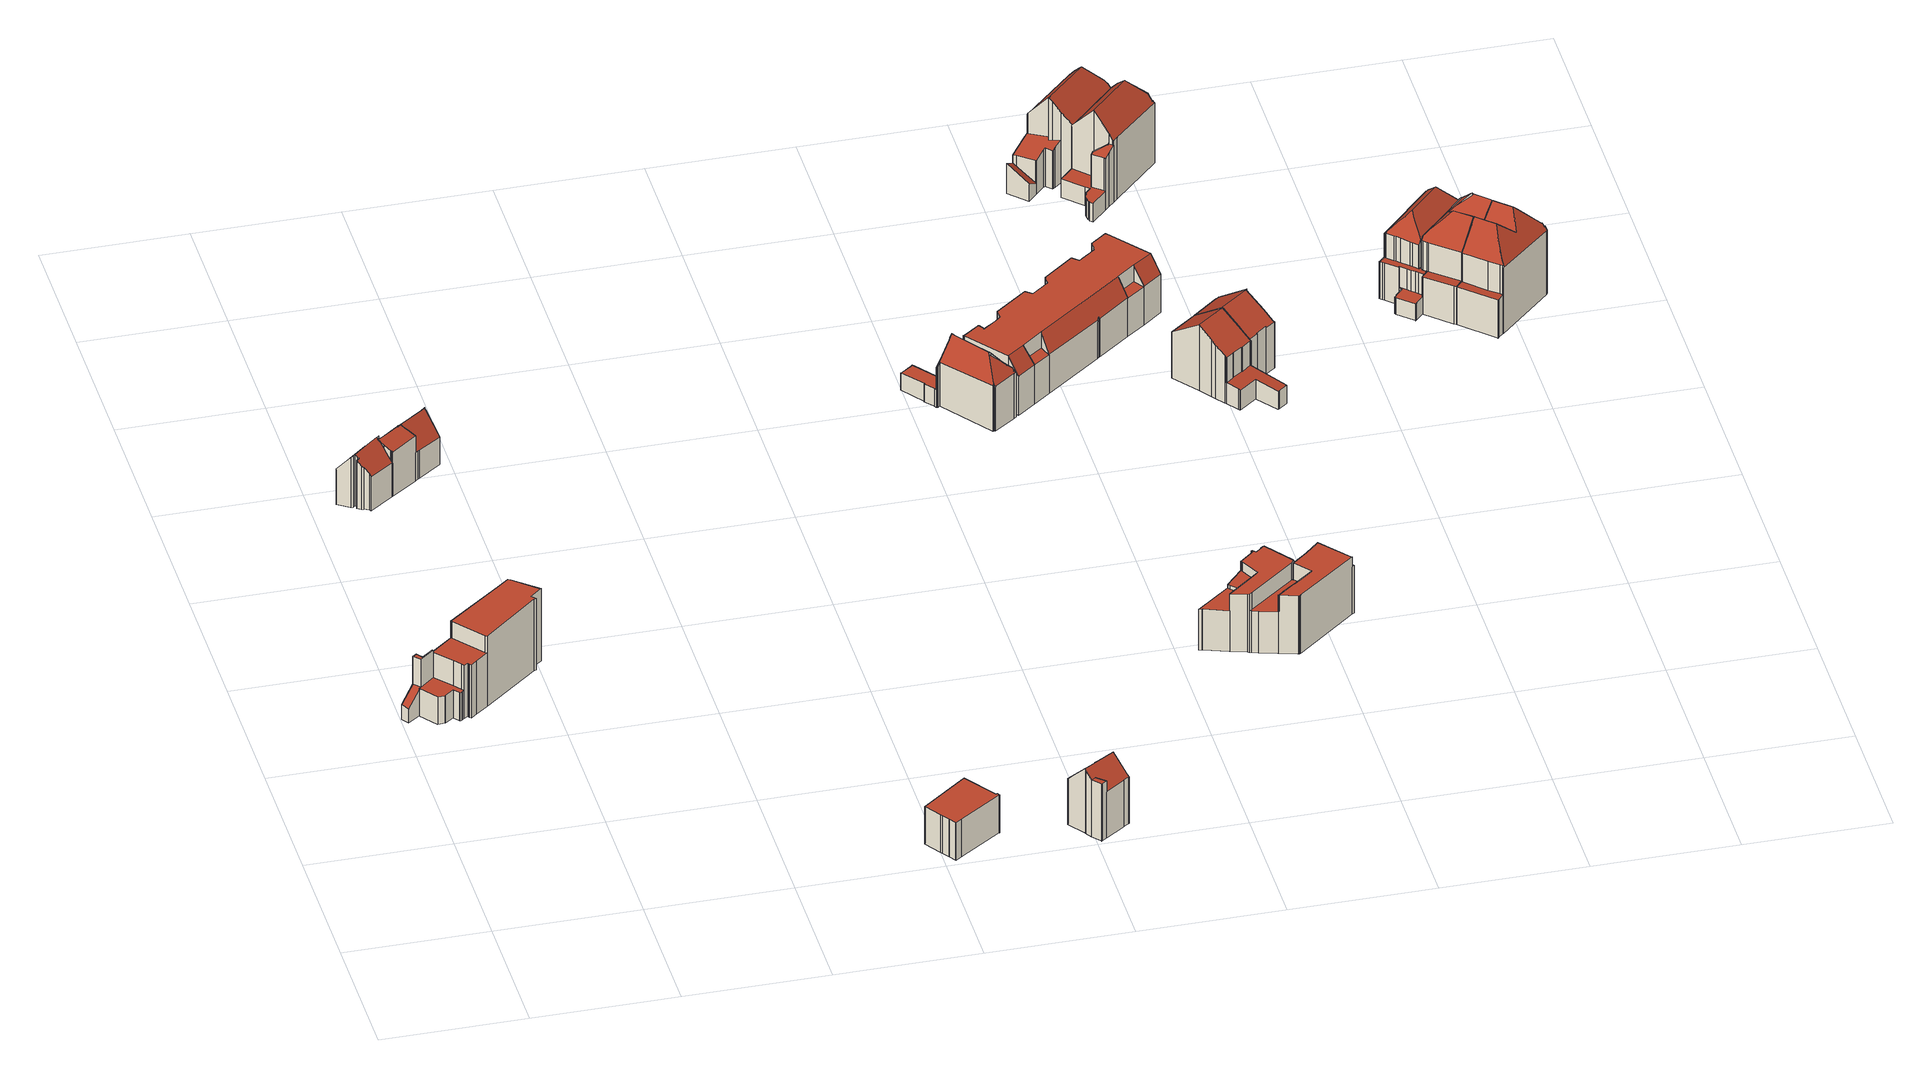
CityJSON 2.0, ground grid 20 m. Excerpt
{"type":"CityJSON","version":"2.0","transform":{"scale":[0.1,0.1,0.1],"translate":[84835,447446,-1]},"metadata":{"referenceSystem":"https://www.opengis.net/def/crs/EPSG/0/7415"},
"CityObjects":{
"building1":{"type":"Building","attributes":{"dak_type":"multiple horizontal","data_area":96.49,"data_coverage":0.94,"geconstateerd":false,"gid":15713286,"h_dak_50p":11.08,"h_dak_70p":11.15,"h_dak_max":11.37,"h_dak_min":0.469,"h_maaiveld":-0.043,"kas_warenhuis":false,"lod11_replace":false,"ondergronds_type":"above ground","oorspronkelijkbouwjaar":1899,"pw_actueel":"yes","pw_bron":"ahn3","reconstructie_methode":"tudelft3d-geoflow","reconstruction_skipped":false,"rmse_lod12":3.06,"rmse_lod13":2.28,"rmse_lod22":0.267,"rn":1,"status":"Pand in gebruik","t_run":183.04,"val3dity_codes_lod12":"[]","val3dity_codes_lod13":"[]","val3dity_codes_lod22":"[]"},"children":["building1-1"]},
"building1-1":{"type":"BuildingPart","parents":["building1"],"geometry":[{"type":"Solid","lod":"2.2","boundaries":[[[[0,1,2,3,4,5,6,7,8,9,10,11,12,13,14,15,16,17,18,19,20,21,22,23,24,25,26,27,28,29,30]],[[31,12,11,32]],[[33,27,26,34]],[[35,36,34,37]],[[38,28,27,33]],[[39,40,41,42]],[[43,44,40,39,45]],[[46,23,22,47]],[[48,24,23,46]],[[42,41,49,50]],[[51,15,14,52]],[[52,14,13,53,54]],[[47,22,21,55]],[[54,53,44,43]],[[56,18,17,57]],[[58,4,3,59]],[[60,56,61,62]],[[63,19,18,56,60]],[[53,13,12,31]],[[64,7,6,65]],[[66,8,7,64]],[[55,21,20,67]],[[67,20,19,63]],[[57,17,16,68]],[[45,39,68,69]],[[65,6,5,70]],[[71,29,28,38]],[[37,34,26,25,72]],[[72,25,24,48]],[[73,74,44]],[[32,11,10,73]],[[74,73,10,9,75]],[[62,61,36,35]],[[70,5,4,58]],[[75,9,8,66]],[[76,77,1,0,78]],[[50,49,77,76]],[[59,3,2,79]],[[80,30,29,71]],[[78,0,30,80]],[[69,68,16,15,51]],[[79,2,1,77]],[[63,60,62,35,37,72,48,46,47,55,67]],[[32,73,44,53,31]],[[68,39,42,50,76,78,80,71,38,33,34,36,61,56,57]],[[69,51,52,54,43,45]],[[79,77,49,41,40,44,74,75,66,64,65,70,58,59]]]],"semantics":{"surfaces":[{"type":"GroundSurface"},{"type":"WallSurface","on_footprint_edge":true},{"type":"WallSurface","on_footprint_edge":false},{"type":"RoofSurface"}],"values":[[0,1,1,2,1,2,2,1,1,2,1,1,1,2,1,1,2,1,1,1,1,1,1,1,2,1,1,1,1,2,1,1,2,1,1,1,2,1,1,1,1,1,3,3,3,3,3]]}}]},
"building2":{"type":"Building","attributes":{"dak_type":"slanted","data_area":55.69,"data_coverage":0.87,"geconstateerd":false,"gid":11567918,"h_dak_50p":6.74,"h_dak_70p":7.15,"h_dak_max":8.06,"h_dak_min":4.12,"h_maaiveld":-0.062,"kas_warenhuis":false,"lod11_replace":false,"ondergronds_type":"above ground","oorspronkelijkbouwjaar":1860,"pw_actueel":"yes","pw_bron":"ahn3","reconstructie_methode":"tudelft3d-geoflow","reconstruction_skipped":false,"rmse_lod12":1.02,"rmse_lod13":1.07,"rmse_lod22":0.197,"rn":1,"status":"Pand in gebruik","t_run":125.02,"val3dity_codes_lod12":"[]","val3dity_codes_lod13":"[]","val3dity_codes_lod22":"[]"},"children":["building2-1"]},
"building2-1":{"type":"BuildingPart","parents":["building2"],"geometry":[{"type":"Solid","lod":"2.2","boundaries":[[[[81,82,83,84,85,86,87,88,89,90,91,92,93,94,95,96,97,98,99,100,101,102,103,104,105,106,107,108]],[[109,110,111,112]],[[113,92,91,114]],[[115,101,100,116]],[[117,94,93,118]],[[119,120,121]],[[120,95,120,119]],[[122,97,96,123]],[[124,99,98,125]],[[125,98,97,122]],[[126,85,84,127]],[[128,81,108,129]],[[129,108,107,130]],[[131,88,87,132]],[[133,134,135,136]],[[137,138,139,140]],[[141,142,138,137]],[[143,144,145]],[[146,106,105,147]],[[112,111,148,149]],[[149,148,150]],[[151,152,150]],[[153,154,155,156]],[[136,135,142,157]],[[158,114,91,90,159]],[[159,90,89,160]],[[161,104,103,162]],[[163,102,101,115]],[[164,163,154,153]],[[140,139,114,158]],[[116,100,99,124]],[[165,166,126]],[[132,87,86,167]],[[157,142,141]],[[167,86,85,166]],[[110,109,168]],[[118,93,92,113]],[[144,143,134,133]],[[169,170,162,171]],[[171,162,103,102,163,164]],[[160,89,88,131]],[[166,85,126]],[[130,107,106,146]],[[127,84,83,172]],[[173,174,145]],[[175,176,152,151]],[[156,155,176,175]],[[177,178,170,169]],[[174,173,178,177]],[[147,105,104,161]],[[123,96,95,120]],[[120,95,94,117]],[[172,83,82,179]],[[179,82,81,128]],[[176,155,154,163,115,116,124,125,122,123,120,119,121,112,149,150,152]],[[159,160,131,132,167,166,165,180,181,157,141,137,140,158]],[[145,174,177,169,171,164,153,156,175,151,150,148,111,110,168,182,183,138,142,135,134,143]],[[147,161,162,170,178,173,145,144,133,136,157,181,180,165,126,127,172,179,128,129,130,146]],[[109,112,121,120,117,118,113,114,139,138,183,182,168]]]],"semantics":{"surfaces":[{"type":"GroundSurface"},{"type":"WallSurface","on_footprint_edge":false},{"type":"WallSurface","on_footprint_edge":true},{"type":"RoofSurface"}],"values":[[0,1,2,2,2,1,2,2,2,2,2,2,2,2,1,1,1,1,2,1,1,1,1,1,2,2,2,2,1,1,2,1,2,1,2,1,2,1,1,2,2,2,2,2,1,1,1,1,1,2,2,2,2,2,3,3,3,3,3]]}}]},
"building3":{"type":"Building","attributes":{"dak_type":"multiple horizontal","data_area":44.76,"data_coverage":0.969,"geconstateerd":false,"gid":15713285,"h_dak_50p":5.95,"h_dak_70p":5.97,"h_dak_max":6.15,"h_dak_min":2.87,"h_maaiveld":0.146,"kas_warenhuis":false,"lod11_replace":false,"ondergronds_type":"above ground","oorspronkelijkbouwjaar":1951,"pw_actueel":"yes","pw_bron":"ahn3","reconstructie_methode":"tudelft3d-geoflow","reconstruction_skipped":false,"rmse_lod12":0.386,"rmse_lod13":0.386,"rmse_lod22":0.385,"rn":1,"status":"Pand in gebruik","t_run":105.79,"val3dity_codes_lod12":"[]","val3dity_codes_lod13":"[]","val3dity_codes_lod22":"[]"},"children":["building3-1"]},
"building3-1":{"type":"BuildingPart","parents":["building3"],"geometry":[{"type":"Solid","lod":"2.2","boundaries":[[[[184,185,186,187,188,189,190,191,192,193,194,195,196,197,198,199]],[[200,194,193,201]],[[202,195,194,200]],[[203,184,199,204]],[[201,193,192,205]],[[204,199,198,206]],[[206,198,197,207]],[[208,196,195,202]],[[209,186,185,210]],[[207,197,196,208]],[[211,188,187,212]],[[213,189,188,211]],[[212,187,186,209]],[[205,192,191,214]],[[214,191,190,215]],[[210,185,184,203]],[[215,190,189,213]],[[211,212,209,210,203,204,206,207,208,202,200,201,205,214,215,213]]]],"semantics":{"surfaces":[{"type":"GroundSurface"},{"type":"WallSurface","on_footprint_edge":true},{"type":"RoofSurface"}],"values":[[0,1,1,1,1,1,1,1,1,1,1,1,1,1,1,1,1,2]]}}]},
"building4":{"type":"Building","attributes":{"dak_type":"slanted","data_area":26.89,"data_coverage":0.888,"geconstateerd":false,"gid":11568632,"h_dak_50p":8.63,"h_dak_70p":9.04,"h_dak_max":10.01,"h_dak_min":6.62,"h_maaiveld":-0.096,"kas_warenhuis":false,"lod11_replace":false,"ondergronds_type":"above ground","oorspronkelijkbouwjaar":1890,"pw_actueel":"yes","pw_bron":"ahn3","reconstructie_methode":"tudelft3d-geoflow","reconstruction_skipped":false,"rmse_lod12":0.992,"rmse_lod13":0.982,"rmse_lod22":0.186,"rn":1,"status":"Pand in gebruik","t_run":86.02,"val3dity_codes_lod12":"[]","val3dity_codes_lod13":"[]","val3dity_codes_lod22":"[]"},"children":["building4-1"]},
"building4-1":{"type":"BuildingPart","parents":["building4"],"geometry":[{"type":"Solid","lod":"2.2","boundaries":[[[[216,217,218,219,220,221,222,223,224,225,226,227,228,229,230,231,232,233,234]],[[235,236,237]],[[238,227,226,239]],[[240,223,241]],[[242,222,221,243]],[[244,225,224,245]],[[241,223,222,242]],[[243,221,220,246]],[[247,219,218,248]],[[246,220,219,247]],[[239,226,225,244]],[[249,231,230,250]],[[251,232,231,249]],[[252,229,228,253]],[[250,230,229,252]],[[253,228,227,238]],[[254,234,233,255]],[[256,216,234,254]],[[255,233,232,251]],[[248,218,217,257]],[[257,217,216,256]],[[245,224,223,240,258]],[[258,240,236,235]],[[259,238,239,244,245,258,235,237]],[[250,252,260,261,257,256,254,255,251,249]],[[237,236,240,241,242,243,246,247,248,257,261,260,252,253,238,259]]]],"semantics":{"surfaces":[{"type":"GroundSurface"},{"type":"WallSurface","on_footprint_edge":false},{"type":"WallSurface","on_footprint_edge":true},{"type":"RoofSurface"}],"values":[[0,1,2,2,2,2,2,2,2,2,2,2,2,2,2,2,2,2,2,2,2,2,1,3,3,3]]}}]},
"building5":{"type":"Building","attributes":{"dak_type":"slanted","data_area":44.39,"data_coverage":0.828,"geconstateerd":false,"gid":11568729,"h_dak_50p":7.94,"h_dak_70p":8.67,"h_dak_max":10.2,"h_dak_min":2.83,"h_maaiveld":0.14,"kas_warenhuis":false,"lod11_replace":false,"ondergronds_type":"above ground","oorspronkelijkbouwjaar":1876,"pw_actueel":"yes","pw_bron":"ahn3","reconstructie_methode":"tudelft3d-geoflow","reconstruction_skipped":false,"rmse_lod12":3.06,"rmse_lod13":0.938,"rmse_lod22":0.0212,"rn":1,"status":"Pand in gebruik","t_run":120.52,"val3dity_codes_lod12":"[]","val3dity_codes_lod13":"[]","val3dity_codes_lod22":"[]"},"children":["building5-1"]},
"building5-1":{"type":"BuildingPart","parents":["building5"],"geometry":[{"type":"Solid","lod":"2.2","boundaries":[[[[262,263,264,265,266,267,268,269,270,271,272,273,274,275,276,277,278,279,280,281,282,283,284,285,286,287,288,289]],[[290,282,281,291]],[[292,287,286,293]],[[294,275,274,295]],[[296,272,271,297]],[[298,294,299,300]],[[301,302,303]],[[302,301,304,305]],[[306,273,272,296]],[[297,271,270,307]],[[308,267,266,309]],[[309,266,265,310]],[[311,275,294,298]],[[312,276,275,311]],[[313,277,314]],[[315,278,277,313]],[[316,317,318]],[[305,304,318]],[[314,277,276,312]],[[319,320,317,316]],[[320,279,278,315]],[[321,285,284,322]],[[322,284,283,323]],[[324,310,265,264,325]],[[295,274,273,306]],[[326,288,287,292]],[[327,280,279,320,319]],[[323,283,282,290]],[[291,281,280,327]],[[328,268,267,308]],[[329,269,268,328]],[[307,270,269,329]],[[330,331,310,324]],[[332,333,331,330]],[[334,263,262,335]],[[325,264,263,334]],[[300,299,333,332]],[[336,289,288,326]],[[293,286,285,321]],[[335,262,289,336]],[[337,303,302,305,318,317,320,315,313,314,312]],[[294,295,306,296,297,307,329,328,308,309,310,331,333,299]],[[326,292,293,321,322,323,290,291,327,319,316,318,304,301]],[[335,336,326,301,303,337,312,311,298,300,332,330,324,325,334]]]],"semantics":{"surfaces":[{"type":"GroundSurface"},{"type":"WallSurface","on_footprint_edge":true},{"type":"WallSurface","on_footprint_edge":false},{"type":"RoofSurface"}],"values":[[0,1,1,1,1,2,2,2,1,1,1,1,1,1,1,1,2,2,1,2,1,1,1,1,1,1,1,1,1,1,1,1,2,2,1,1,2,1,1,1,3,3,3,3]]}}]},
"building6":{"type":"Building","attributes":{"dak_type":"multiple horizontal","data_area":64.71,"data_coverage":0.797,"geconstateerd":false,"gid":11568705,"h_dak_50p":8.78,"h_dak_70p":8.81,"h_dak_max":9.18,"h_dak_min":2.74,"h_maaiveld":-0.13,"kas_warenhuis":false,"lod11_replace":false,"ondergronds_type":"above ground","oorspronkelijkbouwjaar":1994,"pw_actueel":"yes","pw_bron":"ahn3","reconstructie_methode":"tudelft3d-geoflow","reconstruction_skipped":false,"rmse_lod12":2.5,"rmse_lod13":1.48,"rmse_lod22":0.433,"rn":1,"status":"Pand in gebruik","t_run":146.19,"val3dity_codes_lod12":"[]","val3dity_codes_lod13":"[]","val3dity_codes_lod22":"[]"},"children":["building6-1"]},
"building6-1":{"type":"BuildingPart","parents":["building6"],"geometry":[{"type":"Solid","lod":"2.2","boundaries":[[[[338,339,340,341,342,343,344,345,346,347,348,349,350,351,352,353,354,355,356,357,358,359,360,361,362,363]],[[364,340,339,365]],[[366,338,363,367]],[[368,343,342,369,370]],[[371,356,355,372]],[[373,348,347,374]],[[375,349,348,373]],[[372,355,354,376]],[[377,345,344,378]],[[379,357,356,371]],[[376,354,353,380]],[[381,362,361,382]],[[383,359,358,384,385]],[[386,387,388,389]],[[385,384,387,386]],[[384,358,357,379]],[[390,391,392,393]],[[394,395,391,390]],[[396,397,398,399]],[[400,401,402,403]],[[404,352,351,405,406]],[[405,351,350,407]],[[406,405,401,400]],[[380,353,352,404]],[[408,341,340,364]],[[399,398,378,409]],[[393,392,397,396]],[[410,367,363,362,381]],[[411,346,345,377]],[[409,378,344,343,368]],[[374,347,346,411]],[[407,350,349,375]],[[370,369,412,413]],[[369,342,341,408,414]],[[413,412,415,416]],[[365,339,338,366]],[[414,408,417,418]],[[419,420,367,410]],[[382,361,360,421]],[[421,360,359,383]],[[416,415,422,423]],[[418,417,424,422]],[[423,422,424,420,419]],[[425,403,402,395,394]],[[389,388,403,425]],[[403,388,387,384,379,371,372,376,380,404,406,400]],[[375,373,374,411,377,378,398,397,392,391,395,402,401,405,407]],[[367,420,424,417,408,364,365,366]],[[418,422,415,412,369,414]],[[389,425,394,390,393,396,399,409,368,370,413,416,423,419,410,381,382,421,383,385,386]]]],"semantics":{"surfaces":[{"type":"GroundSurface"},{"type":"WallSurface","on_footprint_edge":true},{"type":"WallSurface","on_footprint_edge":false},{"type":"RoofSurface"}],"values":[[0,1,1,1,1,1,1,1,1,1,1,1,1,2,2,1,2,2,2,2,1,1,2,1,1,2,2,1,1,1,1,1,2,1,2,1,2,2,1,1,2,2,2,2,2,3,3,3,3,3]]}}]},
"building7":{"type":"Building","attributes":{"dak_type":"multiple horizontal","data_area":63.27,"data_coverage":0.775,"geconstateerd":false,"gid":11568629,"h_dak_50p":8.76,"h_dak_70p":8.79,"h_dak_max":9.15,"h_dak_min":2.81,"h_maaiveld":-0.175,"kas_warenhuis":false,"lod11_replace":false,"ondergronds_type":"above ground","oorspronkelijkbouwjaar":1994,"pw_actueel":"yes","pw_bron":"ahn3","reconstructie_methode":"tudelft3d-geoflow","reconstruction_skipped":false,"rmse_lod12":2.17,"rmse_lod13":1.39,"rmse_lod22":0.502,"rn":1,"status":"Pand in gebruik","t_run":118.35,"val3dity_codes_lod12":"[]","val3dity_codes_lod13":"[]","val3dity_codes_lod22":"[]"},"children":["building7-1"]},
"building7-1":{"type":"BuildingPart","parents":["building7"],"geometry":[{"type":"Solid","lod":"2.2","boundaries":[[[[426,427,428,429,430,431,432,433,434,435,436,437,438,439,440,441,442,443,444,445,446,447,448]],[[449,439,438,450]],[[451,440,439,449,452]],[[450,438,437,453]],[[454,432,431,455]],[[456,457,455,458]],[[459,427,426,460]],[[461,462,463,464]],[[452,449,465,466]],[[458,455,431,430,467]],[[468,428,427,459]],[[467,430,429,469]],[[469,429,428,468]],[[470,466,465,471,472]],[[473,435,434,474]],[[475,436,435,473]],[[474,434,433,476]],[[476,433,432,454]],[[477,478,479,480]],[[464,463,460,481]],[[481,460,426,448,482]],[[483,484,466,470]],[[485,445,444,486]],[[487,446,445,485,488]],[[489,447,446,487]],[[453,437,436,475]],[[490,441,440,451]],[[491,442,441,490]],[[480,479,462,461]],[[482,448,447,489]],[[488,485,484,483]],[[492,443,442,491]],[[486,444,443,492]],[[472,471,457,456,493]],[[493,456,494,495]],[[495,494,478,477]],[[469,468,459,460,463,462,479,478,494,456,458,467]],[[453,475,473,474,476,454,455,457,471,465,449,450]],[[482,489,487,488,483,470,472,493,495,477,480,461,464,481]],[[486,492,491,490,451,452,466,484,485]]]],"semantics":{"surfaces":[{"type":"GroundSurface"},{"type":"WallSurface","on_footprint_edge":true},{"type":"WallSurface","on_footprint_edge":false},{"type":"RoofSurface"}],"values":[[0,1,1,1,1,2,1,2,2,1,1,1,1,2,1,1,1,1,2,2,1,2,1,1,1,1,1,1,2,1,2,1,1,2,2,2,3,3,3,3]]}}]},
"building8":{"type":"Building","attributes":{"dak_type":"slanted","data_area":244.33,"data_coverage":0.925,"geconstateerd":false,"gid":11568720,"h_dak_50p":8.63,"h_dak_70p":8.64,"h_dak_max":8.85,"h_dak_min":5.83,"h_maaiveld":0.146,"kas_warenhuis":false,"lod11_replace":false,"ondergronds_type":"above ground","oorspronkelijkbouwjaar":1984,"pw_actueel":"yes","pw_bron":"ahn3","reconstructie_methode":"tudelft3d-geoflow","reconstruction_skipped":false,"rmse_lod12":0.837,"rmse_lod13":0.859,"rmse_lod22":0.135,"rn":1,"status":"Pand in gebruik","t_run":294.84,"val3dity_codes_lod12":"[]","val3dity_codes_lod13":"[]","val3dity_codes_lod22":"[]"},"children":["building8-1"]},
"building8-1":{"type":"BuildingPart","parents":["building8"],"geometry":[{"type":"Solid","lod":"2.2","boundaries":[[[[496,497,498,499,500,501,502,503,504,505,506,507,508,509,510,511,512,513,514,515,516,517,518,519,520,521,522,523,524]],[[525,517,516,526]],[[526,516,515,527]],[[528,508,507,529]],[[530,501,500,531]],[[532,518,517,525]],[[533,534,535]],[[533,497,496,536]],[[537,538,539,540]],[[540,539,541,542]],[[543,519,518,532]],[[544,512,511,545]],[[546,547,545,548]],[[527,515,514,549,550]],[[551,552,553,554]],[[555,556,538,537]],[[557,558,559,560]],[[561,513,512,544]],[[550,549,558,557]],[[562,563,564]],[[531,500,499,565]],[[566,567,568,569]],[[570,571,567,566]],[[547,546,572]],[[565,499,498,573]],[[554,553,574,575]],[[576,505,504,577]],[[535,534,578,579]],[[580,536,496,524,581]],[[582,529,507,506,552,551]],[[575,574,583]],[[584,585,586]],[[587,588,571,570]],[[581,524,523,589]],[[589,523,522,590]],[[542,541,520,519,543]],[[591,509,508,528]],[[586,585,529,582]],[[588,510,509,591]],[[569,568,592]],[[548,545,511,510,588,587]],[[556,521,520,541]],[[573,498,497,533]],[[549,514,513,561]],[[560,559,593]],[[552,506,505,576]],[[594,595,577,596]],[[597,503,502,598]],[[563,562,595,594]],[[598,502,501,530]],[[596,577,504,503,597]],[[579,578,536,580]],[[590,522,521,556,555]],[[542,543,532,599,540]],[[584,600,592,568,567,571,588,591,528,529,585]],[[556,541,539,538]],[[573,533,535,565]],[[593,559,558,549,561,544,545,547,572,601]],[[552,576,577,595,562,564,602,583,574,553]],[[596,597,598,530,531,565,535,579,603,604,537,540,599,532,525,526,527,550,557,560,593,601,572,546,548,587,570,566,569,592,600,584,586,582,551,554,575,583,602,564,563,594]],[[536,578,534,533]],[[590,555,537,604,603,579,580,581,589]]]],"semantics":{"surfaces":[{"type":"GroundSurface"},{"type":"WallSurface","on_footprint_edge":true},{"type":"WallSurface","on_footprint_edge":false},{"type":"RoofSurface"}],"values":[[0,1,1,1,1,1,2,1,2,2,1,1,2,1,2,2,2,1,2,2,1,2,2,2,1,2,1,2,1,1,2,2,2,1,1,1,1,2,1,2,1,1,1,1,2,1,2,1,2,1,1,2,1,3,3,3,3,3,3,3,3,3]]}}]},
"building9":{"type":"Building","attributes":{"dak_type":"slanted","data_area":56.78,"data_coverage":0.899,"geconstateerd":false,"gid":11568738,"h_dak_50p":8.21,"h_dak_70p":8.9,"h_dak_max":10.45,"h_dak_min":2.91,"h_maaiveld":0.018,"kas_warenhuis":false,"lod11_replace":false,"ondergronds_type":"above ground","oorspronkelijkbouwjaar":1876,"pw_actueel":"yes","pw_bron":"ahn3","reconstructie_methode":"tudelft3d-geoflow","reconstruction_skipped":false,"rmse_lod12":3.32,"rmse_lod13":0.946,"rmse_lod22":0.162,"rn":1,"status":"Pand in gebruik","t_run":118.15,"val3dity_codes_lod12":"[]","val3dity_codes_lod13":"[]","val3dity_codes_lod22":"[]"},"children":["building9-1"]},
"building9-1":{"type":"BuildingPart","parents":["building9"],"geometry":[{"type":"Solid","lod":"2.2","boundaries":[[[[605,606,607,608,609,610,611,612,613,614,615,616,617,618,619,620,621,622,623,624,625,626]],[[627,624,623,628]],[[629,615,614,630]],[[631,616,615,629]],[[632,611,610,633]],[[628,623,622,634]],[[635,605,626,636]],[[633,610,609,637]],[[637,609,608,638]],[[639,621,620,640]],[[634,622,621,639]],[[641,642,643,644]],[[638,608,607,645]],[[630,614,613,646]],[[646,613,612,647]],[[648,649,618,617,650]],[[651,619,618,649]],[[650,617,616,631]],[[647,612,611,632]],[[652,625,624,627]],[[653,654,655,656]],[[657,658,659,660]],[[644,643,649,648]],[[656,655,642,641]],[[645,607,606,661,662]],[[636,626,625,652]],[[660,659,654,653]],[[662,661,658,657]],[[661,606,605,635]],[[640,620,619,651]],[[631,629,630,646,647,632,633,663,664]],[[639,640,651,649,643,642,655,654,659,658,661,635,636,652,627,628,634]],[[662,657,660,653,656,641,644,648,650,631,664,663,633,637,638,645]]]],"semantics":{"surfaces":[{"type":"GroundSurface"},{"type":"WallSurface","on_footprint_edge":true},{"type":"WallSurface","on_footprint_edge":false},{"type":"RoofSurface"}],"values":[[0,1,1,1,1,1,1,1,1,1,1,2,1,1,1,1,1,1,1,1,2,2,2,2,1,1,2,2,1,1,3,3,3]]}}]},
"building10":{"type":"Building","attributes":{"dak_type":"slanted","data_area":40.98,"data_coverage":0.901,"geconstateerd":false,"gid":11568734,"h_dak_50p":8.77,"h_dak_70p":9.37,"h_dak_max":10.39,"h_dak_min":7.09,"h_maaiveld":0.037,"kas_warenhuis":false,"lod11_replace":false,"ondergronds_type":"above ground","oorspronkelijkbouwjaar":1876,"pw_actueel":"yes","pw_bron":"ahn3","reconstructie_methode":"tudelft3d-geoflow","reconstruction_skipped":false,"rmse_lod12":1.06,"rmse_lod13":1.05,"rmse_lod22":0.151,"rn":1,"status":"Pand in gebruik","t_run":88.39,"val3dity_codes_lod12":"[]","val3dity_codes_lod13":"[]","val3dity_codes_lod22":"[]"},"children":["building10-1"]},
"building10-1":{"type":"BuildingPart","parents":["building10"],"geometry":[{"type":"Solid","lod":"2.2","boundaries":[[[[665,666,667,668,669,670,671,672,673,616,674,614,675,676,677,678,679,680,681,682]],[[683,665,682,684]],[[685,670,669,686]],[[686,669,668,687]],[[688,681,680,689]],[[684,682,681,688]],[[690,679,678,691]],[[692,672,671,693]],[[693,671,670,685]],[[694,666,665,683]],[[687,668,667,695]],[[691,678,677,696]],[[689,680,679,690]],[[695,667,666,694]],[[697,675,614,630]],[[630,614,674,698]],[[699,676,675,697]],[[700,673,672,692]],[[696,677,676,699]],[[698,674,616,631]],[[631,616,673,700]],[[698,631,701,689,690,691,696,699,697,630]],[[689,701,631,700,692,693,685,686,687,695,694,683,684,688]]]],"semantics":{"surfaces":[{"type":"GroundSurface"},{"type":"WallSurface","on_footprint_edge":true},{"type":"RoofSurface"}],"values":[[0,1,1,1,1,1,1,1,1,1,1,1,1,1,1,1,1,1,1,1,1,2,2]]}}]},
"building11":{"type":"Building","attributes":{"dak_type":"slanted","data_area":65.81,"data_coverage":0.79,"geconstateerd":false,"gid":11568739,"h_dak_50p":10.84,"h_dak_70p":11.65,"h_dak_max":13.28,"h_dak_min":2.32,"h_maaiveld":0.154,"kas_warenhuis":false,"lod11_replace":false,"ondergronds_type":"above ground","oorspronkelijkbouwjaar":1885,"pw_actueel":"yes","pw_bron":"ahn3","reconstructie_methode":"tudelft3d-geoflow","reconstruction_skipped":false,"rmse_lod12":2.95,"rmse_lod13":1.43,"rmse_lod22":0.154,"rn":1,"status":"Pand in gebruik","t_run":128.81,"val3dity_codes_lod12":"[]","val3dity_codes_lod13":"[]","val3dity_codes_lod22":"[]"},"children":["building11-1"]},
"building11-1":{"type":"BuildingPart","parents":["building11"],"geometry":[{"type":"Solid","lod":"2.2","boundaries":[[[[702,703,704,705,706,707,708,709,710,711,712,713,714,715,716,717,718,719,720,721,722,723,724,725,726,727]],[[728,729,708,707,730]],[[731,725,724,732]],[[733,727,726,734]],[[735,710,709,736]],[[737,738,729,728]],[[739,716,715,740]],[[732,724,723,741]],[[742,719,718,743]],[[743,718,717,744]],[[740,715,714,745]],[[746,713,712,747]],[[748,749,750,751]],[[752,721,720,753]],[[754,722,721,752]],[[753,720,719,742]],[[745,714,713,746,755]],[[744,717,716,739]],[[741,723,722,754]],[[756,757,758,759]],[[760,761,757,756]],[[751,750,761,760]],[[762,703,702,763]],[[759,758,763,764]],[[764,763,702,727,733]],[[734,726,725,731]],[[747,712,711,765,766]],[[766,765,767,768]],[[765,711,710,735]],[[768,767,738,737]],[[736,709,708,729]],[[730,707,706,769]],[[769,706,705,770]],[[771,704,703,762]],[[770,705,704,771]],[[755,746,749,748]],[[772,773,743,744,739,740,745,755,748,751,760]],[[741,774,772,760,756,759,764,733,734,731,732]],[[741,754,752,753,742,743,773,772,774]],[[736,729,738,767,765,735]],[[771,762,763,758,757,761,750,749,746,747,766,768,737,728,730,769,770]]]],"semantics":{"surfaces":[{"type":"GroundSurface"},{"type":"WallSurface","on_footprint_edge":true},{"type":"WallSurface","on_footprint_edge":false},{"type":"RoofSurface"}],"values":[[0,1,1,1,1,2,1,1,1,1,1,1,2,1,1,1,1,1,1,2,2,2,1,2,1,1,1,2,1,2,1,1,1,1,1,2,3,3,3,3,3]]}}]},
"building12":{"type":"Building","attributes":{"dak_type":"slanted","data_area":71.51,"data_coverage":0.841,"geconstateerd":false,"gid":11568731,"h_dak_50p":10.82,"h_dak_70p":11.7,"h_dak_max":13.45,"h_dak_min":2.97,"h_maaiveld":0.134,"kas_warenhuis":false,"lod11_replace":false,"ondergronds_type":"above ground","oorspronkelijkbouwjaar":1885,"pw_actueel":"yes","pw_bron":"ahn3","reconstructie_methode":"tudelft3d-geoflow","reconstruction_skipped":false,"rmse_lod12":3.52,"rmse_lod13":1.4,"rmse_lod22":0.0989,"rn":1,"status":"Pand in gebruik","t_run":142.76,"val3dity_codes_lod12":"[]","val3dity_codes_lod13":"[]","val3dity_codes_lod22":"[]"},"children":["building12-1"]},
"building12-1":{"type":"BuildingPart","parents":["building12"],"geometry":[{"type":"Solid","lod":"2.2","boundaries":[[[[775,776,777,778,779,780,781,782,783,784,785,786,787,788,789,790,791,792,793,794,795,796,797,798,799,800,801,802,803,804,805,806,807]],[[808,806,805,809]],[[810,782,781,811]],[[812,778,777,813]],[[809,805,804,814]],[[813,777,776,815]],[[814,804,803,816]],[[817,818,819,820]],[[816,803,802,821]],[[822,801,800,823]],[[824,796,795,825]],[[825,795,794,826]],[[827,791,790,828]],[[829,786,785,830]],[[831,779,778,812]],[[826,794,793,832]],[[833,834,835,836]],[[837,838,839,840]],[[841,842,834,833]],[[843,798,797,835]],[[820,819,799,798,843]],[[836,835,797,796,824]],[[844,784,783,838,845]],[[846,847,842,841]],[[847,848,849,850]],[[850,849,851,852]],[[852,851,853,854]],[[845,838,837]],[[838,783,782,810]],[[855,775,807,856]],[[857,787,786,829]],[[830,785,784,844]],[[856,807,806,808]],[[823,800,799,819]],[[828,790,789,858]],[[821,802,801,822]],[[858,789,788,859]],[[815,776,775,855]],[[860,780,779,831]],[[811,781,780,860]],[[854,853,818,817]],[[840,839,848,847,846]],[[859,788,787,857]],[[861,792,791,827]],[[832,793,792,861]],[[847,850,852,854,817,820,843,835,834,842]],[[830,844,845,837,840,862,863,829]],[[828,858,859,857,829,863,862,864,827]],[[825,826,832,861,827,864,862,840,846,841,833,836,824]],[[815,855,856,808,809,814,816,821,822,823,819,818,853,851,849,848,839,838,810,811,860,831,812,813]]]],"semantics":{"surfaces":[{"type":"GroundSurface"},{"type":"WallSurface","on_footprint_edge":true},{"type":"WallSurface","on_footprint_edge":false},{"type":"RoofSurface"}],"values":[[0,1,1,1,1,1,1,2,1,1,1,1,1,1,1,1,2,2,2,1,1,1,1,2,2,2,2,2,1,1,1,1,1,1,1,1,1,1,1,1,2,2,1,1,1,3,3,3,3,3]]}}]},
"building13":{"type":"Building","attributes":{"dak_type":"slanted","data_area":53.48,"data_coverage":0.77,"geconstateerd":false,"gid":11568719,"h_dak_50p":11.09,"h_dak_70p":11.63,"h_dak_max":13.07,"h_dak_min":2.67,"h_maaiveld":0.162,"kas_warenhuis":false,"lod11_replace":false,"ondergronds_type":"above ground","oorspronkelijkbouwjaar":1885,"pw_actueel":"yes","pw_bron":"ahn3","reconstructie_methode":"tudelft3d-geoflow","reconstruction_skipped":false,"rmse_lod12":3.48,"rmse_lod13":0.713,"rmse_lod22":0.118,"rn":1,"status":"Pand in gebruik","t_run":162.81,"val3dity_codes_lod12":"[]","val3dity_codes_lod13":"[]","val3dity_codes_lod22":"[]"},"children":["building13-1"]},
"building13-1":{"type":"BuildingPart","parents":["building13"],"geometry":[{"type":"Solid","lod":"2.2","boundaries":[[[[865,866,867,868,869,870,871,872,873,874,875,876,877,878,879,880,881,882,883,884,885,886,887,888,889,890,891,892,893,894,895,896,897,898,899,900]],[[901,886,885,902]],[[903,892,891,904]],[[905,906,907,908,909]],[[910,873,872,911]],[[912,899,898,913]],[[913,898,897,914]],[[902,885,884,915]],[[915,884,883,916]],[[917,901,918]],[[919,887,886,901,917]],[[920,921,922,923]],[[924,925,889,888,926]],[[926,888,887,919]],[[927,928,929,930]],[[931,896,895,932]],[[914,897,896,931]],[[933,865,900,934]],[[935,936,937,938]],[[939,890,889,925]],[[940,941,942,925,924]],[[943,939,942,941]],[[911,872,871,944]],[[944,871,870,945]],[[945,870,869,946]],[[947,879,878,948]],[[934,900,899,912]],[[949,875,874,950,951]],[[952,867,866,953]],[[909,908,954]],[[908,907,955,956]],[[957,880,879,947]],[[958,881,880,957]],[[916,883,882,959]],[[959,882,881,958]],[[960,961,906,905]],[[930,929,932,962]],[[962,932,895,894,963]],[[964,965,966,967]],[[923,922,968,969]],[[956,955,921,920]],[[970,971,941,940]],[[963,894,893,972]],[[967,966,973,974]],[[904,891,890,939,943]],[[950,874,873,910]],[[951,950,961,960]],[[975,976,971,970]],[[972,893,892,903]],[[953,866,865,933]],[[965,868,867,952]],[[946,869,868,965,964]],[[974,973,977,978]],[[938,937,976,975]],[[978,977,928,927]],[[969,968,936,935]],[[979,876,875,949]],[[948,878,877,980]],[[980,877,876,979]],[[942,939,925]],[[958,981,918,901,902,915,916,959]],[[961,950,910,911,944,945,946,964,967,974,978,927,930,962,963,972,903,904,943,941,971,976,937,936,968,922,921,955,907,906]],[[982,983,984,970,940,924,926,919,917,918,981,985,986,987]],[[977,973,966,965,952,953,933,934,912,913,914,931,932,929,928]],[[969,935,938,975,970,984,983,982,987,986,985,988,989,990,991,954,908,956,920,923]],[[980,979,949,951,960,905,909,954,991,990,989,988,985,981,958,957,947,948]]]],"semantics":{"surfaces":[{"type":"GroundSurface"},{"type":"WallSurface","on_footprint_edge":true},{"type":"WallSurface","on_footprint_edge":false},{"type":"RoofSurface"}],"values":[[0,1,1,2,1,1,1,1,1,2,1,2,1,1,2,1,1,1,2,1,2,2,1,1,1,1,1,1,1,2,2,1,1,1,1,2,2,1,2,2,2,2,1,2,1,1,2,2,1,1,1,1,2,2,2,2,1,1,1,3,3,3,3,3,3,3]]}}]},
"building14":{"type":"Building","attributes":{"dak_type":"slanted","data_area":57.48,"data_coverage":0.829,"geconstateerd":false,"gid":11568726,"h_dak_50p":12.43,"h_dak_70p":13.1,"h_dak_max":14.47,"h_dak_min":6.06,"h_maaiveld":0.169,"kas_warenhuis":false,"lod11_replace":false,"ondergronds_type":"above ground","oorspronkelijkbouwjaar":1885,"pw_actueel":"yes","pw_bron":"ahn3","reconstructie_methode":"tudelft3d-geoflow","reconstruction_skipped":false,"rmse_lod12":2.46,"rmse_lod13":1.36,"rmse_lod22":0.0361,"rn":1,"status":"Pand in gebruik","t_run":124.17,"val3dity_codes_lod12":"[]","val3dity_codes_lod13":"[]","val3dity_codes_lod22":"[]"},"children":["building14-1"]},
"building14-1":{"type":"BuildingPart","parents":["building14"],"geometry":[{"type":"Solid","lod":"2.2","boundaries":[[[[992,993,994,995,996,997,998,893,999,1000,891,890,1001,1002,1003,1004,887,1005,1006,1007,1008,1009,1010,1011,1012,1013,1014]],[[1015,1008,1007,1016]],[[1017,1006,1005,1018]],[[1016,1007,1006,1017]],[[1019,972,1020,1021]],[[1022,1012,1011,1023]],[[1024,998,997,1025]],[[972,893,998,1024]],[[1026,993,992,1027]],[[1028,994,993,1026]],[[1029,887,1004,1030]],[[1023,1011,1010,1031]],[[1031,1010,1009,1032]],[[1033,1003,1002,1034]],[[1021,1020,1026,1035]],[[1025,997,996,1036]],[[1037,1001,890,1038]],[[1039,891,1000,1040]],[[1036,996,995,1041]],[[1040,1000,999,1042]],[[1038,890,891,1039]],[[1042,999,893,972,1019]],[[1018,1005,887,1043]],[[1043,887,1029]],[[1034,1002,1001,1037]],[[1035,1026,1027,1044]],[[1045,1013,1012,1022]],[[1046,1047,1048]],[[1032,1009,1008,1015]],[[1044,1027,992,1014,1049]],[[1049,1014,1013,1045]],[[1047,1046,1050]],[[1041,995,994,1028]],[[1030,1004,1003,1033]],[[1031,1051,1050,1046,1048,1052,1053,1023]],[[1054,1055,1056,1052,1048,1047,1057,1058,1030,1033,1034,1037,1059,1060]],[[1056,1055,1054,1060,1059,1037,1038,1039,1040,1042,1019,1021,1035,1044,1049,1045,1061,1062]],[[1023,1053,1052,1056,1062,1061,1045,1022]],[[1047,1050,1051,1031,1032,1015,1016,1017,1018,1043,1029,1030,1058,1057]],[[1026,1020,972,1024,1025,1036,1041,1028,1026,1027]]]],"semantics":{"surfaces":[{"type":"GroundSurface"},{"type":"WallSurface","on_footprint_edge":true},{"type":"WallSurface","on_footprint_edge":false},{"type":"RoofSurface"}],"values":[[0,1,1,1,2,1,1,1,1,1,1,1,1,1,2,1,1,1,1,1,1,1,1,1,1,2,1,2,1,1,1,2,1,1,3,3,3,3,3,3]]}}]},
"building15":{"type":"Building","attributes":{"dak_type":"slanted","data_area":56.75,"data_coverage":0.778,"geconstateerd":false,"gid":11568735,"h_dak_50p":12.5,"h_dak_70p":13.11,"h_dak_max":14.47,"h_dak_min":6.08,"h_maaiveld":0.204,"kas_warenhuis":false,"lod11_replace":false,"ondergronds_type":"above ground","oorspronkelijkbouwjaar":1885,"pw_actueel":"yes","pw_bron":"ahn3","reconstructie_methode":"tudelft3d-geoflow","reconstruction_skipped":false,"rmse_lod12":2.48,"rmse_lod13":1.02,"rmse_lod22":0.21,"rn":1,"status":"Pand in gebruik","t_run":119.86,"val3dity_codes_lod12":"[]","val3dity_codes_lod13":"[]","val3dity_codes_lod22":"[]"},"children":["building15-1"]},
"building15-1":{"type":"BuildingPart","parents":["building15"],"geometry":[{"type":"Solid","lod":"2.2","boundaries":[[[[1063,1064,1065,1066,1067,995,1068,1069,1070,1071,1072,1073,1011,1074,1010,1075,1008,1076,1077,1078,1079,1080,1081,1082]],[[1083,1072,1071,1084]],[[1085,1076,1008,1015]],[[1041,995,1067,1086]],[[1087,1081,1080,1088]],[[1088,1080,1079,1089]],[[1089,1079,1078,1090]],[[1091,1075,1010,1031]],[[1092,1074,1011,1093]],[[1086,1067,1066,1094]],[[1095,1065,1064,1096]],[[1097,1098,1099]],[[1100,1068,995,1041]],[[1015,1008,1075,1091]],[[1031,1010,1074,1092]],[[1101,1069,1068,1100]],[[1094,1066,1065,1095]],[[1102,1070,1069,1101]],[[1103,1082,1081,1087]],[[1104,1105,1106,1107]],[[1108,1109,1063,1082,1103]],[[1110,1111,1105,1104]],[[1090,1078,1077,1098,1097]],[[1098,1077,1076,1085]],[[1112,1113,1114]],[[1115,1108,1113,1112]],[[1096,1064,1063,1109]],[[1107,1106,1109,1108,1115]],[[1084,1071,1070,1102,1116]],[[1117,1073,1072,1083]],[[1116,1102,1111,1110]],[[1093,1011,1073,1117]],[[1031,1118,1119,1120,1099,1098,1085,1015,1091]],[[1106,1105,1111,1102,1101,1100,1041,1086,1094,1095,1096,1109]],[[1121,1119,1118,1031,1092,1093,1122]],[[1123,1124,1125,1126,1127,1117,1083,1084,1116,1110,1104,1107,1115,1112,1114]],[[1125,1124,1123,1114,1113,1108,1103,1087,1088,1089,1090,1097,1099,1120,1119,1121]],[[1117,1127,1126,1125,1121,1122,1093]]]],"semantics":{"surfaces":[{"type":"GroundSurface"},{"type":"WallSurface","on_footprint_edge":true},{"type":"WallSurface","on_footprint_edge":false},{"type":"RoofSurface"}],"values":[[0,1,1,1,1,1,1,1,1,1,1,2,1,1,1,1,1,1,1,2,1,2,1,1,2,2,1,2,1,1,2,1,3,3,3,3,3,3]]}}]}
},
"vertices":[
[85,469,10],[79,465,10],[76,463,10],[75,462,10],[73,461,10],[72,462,10],[66,470,10],[54,461,10],[53,461,10],[43,461,10],[25,485,10],[8,473,10],[1,483,10],[19,496,10],[25,501,10],[31,492,10],[47,504,10],[54,510,10],[77,528,10],[153,585,10],[170,598,10],[173,596,10],[206,566,10],[190,554,10],[195,548,10],[191,546,10],[114,484,10],[97,471,10],[89,464,10],[87,466,10],[86,467,10],[1,483,33],[8,473,31],[97,471,93],[114,484,94],[112,485,120],[112,485,94],[114,484,120],[89,464,93],[48,503,93],[48,503,54],[68,479,54],[68,479,93],[28,487,96],[28,487,53],[48,503,96],[190,554,122],[206,566,123],[195,548,122],[76,469,54],[76,469,93],[31,492,96],[25,501,96],[19,496,53],[19,496,96],[173,596,122],[77,528,94],[54,510,93],[73,461,54],[75,462,54],[77,528,120],[78,527,94],[78,527,120],[153,585,122],[54,461,53],[66,470,54],[53,461,53],[170,598,122],[47,504,93],[47,504,96],[72,462,54],[87,466,93],[191,546,122],[25,485,50],[25,485,53],[43,461,53],[79,465,93],[79,465,54],[85,469,93],[76,463,54],[86,467,93],
[65,950,9],[59,954,9],[63,957,9],[61,958,9],[58,959,9],[55,957,9],[52,958,9],[36,969,9],[38,970,9],[37,971,9],[83,1004,9],[159,1058,9],[160,1057,9],[168,1046,9],[171,1043,9],[171,1042,9],[172,1041,9],[185,1025,9],[186,1023,9],[153,999,9],[151,998,9],[147,995,9],[110,968,9],[109,968,9],[76,944,9],[74,946,9],[67,950,9],[67,949,9],[128,1011,88],[128,1011,86],[132,1014,86],[132,1014,87],[159,1058,60],[83,1004,61],[151,998,53],[153,999,53],[168,1046,81],[160,1057,62],[171,1043,87],[171,1043,86],[165,1038,87],[172,1041,84],[171,1042,86],[186,1023,51],[185,1025,54],[58,959,90],[61,958,86],[65,950,76],[67,949,74],[67,950,74],[36,969,64],[52,958,86],[95,986,89],[95,986,86],[95,987,86],[95,987,90],[97,990,91],[97,990,86],[84,1003,62],[84,1003,69],[94,988,90],[94,988,86],[97,985,85],[97,985,87],[98,984,85],[74,946,66],[76,944,62],[133,1014,86],[133,1014,87],[133,1013,86],[134,1012,85],[134,1012,83],[147,996,79],[147,996,55],[139,1006,73],[139,1006,83],[94,988,91],[83,1004,68],[37,971,63],[38,970,65],[109,968,61],[110,968,61],[147,995,53],[147,995,79],[62,962,90],[58,959,89],[55,957,89],[127,1012,86],[109,970,79],[109,970,63],[110,968,78],[63,957,84],[101,980,79],[101,980,83],[137,1008,84],[137,1008,76],[108,971,79],[108,971,64],[59,954,84],[68,967,90],[83,979,91],[101,992,86],[100,992,86],
[614,5,11],[613,6,11],[608,14,11],[607,16,11],[601,24,11],[599,27,11],[584,50,11],[585,51,11],[646,98,11],[648,99,11],[679,55,11],[681,56,11],[683,52,11],[683,51,11],[682,51,11],[622,11,11],[679,55,70],[648,99,70],[681,56,70],[614,5,70],[622,11,70],[646,98,70],[682,51,70],[683,51,70],[683,52,70],[608,14,70],[613,6,70],[601,24,70],[607,16,70],[599,27,70],[585,51,70],[584,50,70],
[820,76,9],[834,56,9],[847,38,9],[850,34,9],[848,33,9],[841,29,9],[841,28,9],[814,10,9],[807,5,9],[806,4,9],[806,5,9],[796,17,9],[790,26,9],[790,27,9],[773,51,9],[776,53,9],[783,58,9],[816,80,9],[816,81,9],[813,11,98],[813,11,83],[802,21,98],[796,17,98],[806,5,98],[814,10,82],[814,10,81],[841,28,82],[841,29,82],[806,4,98],[807,5,98],[848,33,82],[850,34,82],[847,38,86],[776,53,80],[773,51,81],[783,58,80],[790,27,110],[790,26,108],[816,81,78],[816,80,78],[820,76,84],[834,56,109],[814,10,98],[798,18,98],[793,29,110],[833,55,109],
[838,992,11],[835,989,11],[834,989,11],[833,990,11],[831,993,11],[821,1005,11],[822,1006,11],[798,1038,11],[800,1039,11],[815,1050,11],[817,1052,11],[818,1050,11],[848,1010,11],[854,1003,11],[857,1005,11],[874,1018,11],[876,1016,11],[923,948,11],[924,945,11],[925,946,11],[926,945,11],[926,944,11],[927,944,11],[924,942,11],[894,920,11],[893,921,11],[892,922,11],[891,920,11],[926,945,82],[925,946,84],[893,921,82],[894,920,81],[854,1003,38],[848,1010,38],[817,1052,38],[815,1050,38],[854,1003,106],[853,1002,38],[853,1002,105],[893,951,110],[893,951,114],[893,954,112],[895,951,108],[895,951,112],[818,1050,38],[800,1039,38],[821,1005,39],[831,993,39],[833,990,39],[854,1003,107],[857,1005,112],[874,1018,82],[874,1018,83],[876,1016,82],[920,948,89],[920,948,86],[909,949,98],[923,948,87],[923,948,83],[924,942,81],[927,944,81],[926,944,82],[833,990,73],[834,989,73],[892,922,85],[924,945,84],[822,1006,39],[798,1038,38],[834,991,74],[834,991,39],[838,993,81],[838,993,39],[835,989,74],[838,992,79],[891,920,82],[861,999,112],
[1034,386,9],[1033,386,9],[1029,387,9],[1077,426,9],[1099,443,9],[1119,460,9],[1117,462,9],[1105,478,9],[1106,479,9],[1134,501,9],[1136,500,9],[1148,484,9],[1144,481,9],[1147,476,9],[1152,479,9],[1168,460,9],[1167,459,9],[1180,442,9],[1181,440,9],[1179,439,9],[1165,428,9],[1161,424,9],[1095,371,9],[1091,368,9],[1089,368,9],[1067,375,9],[1029,387,73],[1033,386,73],[1034,386,73],[1067,375,72],[1119,460,98],[1099,443,84],[1099,443,98],[1181,440,72],[1180,442,72],[1136,500,40],[1134,501,40],[1148,484,38],[1167,459,72],[1105,478,40],[1117,462,38],[1179,439,72],[1168,460,72],[1089,368,99],[1091,368,99],[1161,424,98],[1165,428,73],[1165,428,98],[1165,429,98],[1165,429,73],[1164,431,73],[1164,431,98],[1131,466,98],[1131,466,38],[1132,466,38],[1132,466,98],[1134,468,98],[1134,468,38],[1123,459,98],[1123,459,38],[1119,463,38],[1119,463,98],[1146,475,72],[1146,475,38],[1136,469,38],[1136,469,72],[1152,479,72],[1147,476,38],[1147,476,72],[1144,481,38],[1077,426,72],[1117,462,98],[1067,375,99],[1106,479,40],[1100,441,84],[1100,441,98],[1077,426,77],[1114,414,83],[1114,414,98],[1079,423,72],[1079,423,77],[1072,379,99],[1072,379,72],[1095,371,98],[1100,402,78],[1100,402,98],[1100,402,72],[1136,469,98],
[1127,357,8],[1103,364,8],[1094,367,8],[1091,368,8],[1138,406,8],[1162,425,8],[1181,440,8],[1169,456,8],[1171,458,8],[1169,460,8],[1196,482,8],[1197,482,8],[1197,481,8],[1210,466,8],[1213,463,8],[1231,440,8],[1229,440,8],[1242,422,8],[1243,421,8],[1240,419,8],[1155,350,8],[1153,349,8],[1151,349,8],[1210,466,39],[1197,481,40],[1213,463,82],[1210,466,81],[1197,482,40],[1181,440,39],[1162,425,39],[1163,423,72],[1163,423,39],[1162,425,72],[1103,364,73],[1127,357,73],[1135,363,99],[1135,363,72],[1128,357,73],[1128,357,99],[1205,461,39],[1205,461,82],[1138,406,72],[1094,367,73],[1091,368,73],[1205,461,97],[1185,442,39],[1185,442,97],[1169,460,40],[1171,458,40],[1196,482,40],[1169,456,40],[1156,379,99],[1156,379,72],[1151,376,72],[1151,376,99],[1127,357,99],[1151,349,99],[1239,420,97],[1239,420,82],[1240,419,82],[1243,421,82],[1155,350,99],[1240,419,97],[1153,349,99],[1231,440,82],[1229,440,82],[1242,422,82],[1163,423,98],[1182,400,72],[1182,400,98],
[981,985,11],[957,967,11],[931,947,11],[921,961,11],[877,1018,11],[876,1019,11],[878,1020,11],[899,1036,11],[900,1037,11],[928,1058,11],[931,1061,11],[976,1096,11],[981,1099,11],[1005,1117,11],[1009,1120,11],[1052,1154,11],[1053,1155,11],[1079,1174,11],[1085,1179,11],[1107,1196,11],[1107,1195,11],[1108,1196,11],[1153,1139,11],[1163,1125,11],[1136,1104,11],[1109,1084,11],[1063,1048,11],[1062,1049,11],[1060,1045,11],[1108,1196,96],[1107,1195,96],[1107,1196,96],[981,1099,82],[976,1096,82],[876,1019,96],[877,1018,96],[1153,1139,96],[957,967,72],[945,980,72],[945,980,96],[981,985,71],[1100,1099,96],[1100,1099,70],[1126,1119,70],[1126,1119,96],[1136,1104,70],[1136,1104,71],[1163,1125,71],[1053,1155,82],[1052,1154,82],[1053,1153,96],[1053,1153,84],[1052,1154,96],[1085,1179,82],[1085,1179,96],[931,1061,96],[931,1061,82],[931,1059,84],[931,1059,96],[1109,1084,71],[1109,1084,70],[1085,1176,96],[1085,1176,85],[1085,1168,93],[1085,1168,96],[1079,1174,82],[901,1036,84],[901,1036,96],[906,1028,96],[921,961,96],[1009,1116,96],[1009,1116,87],[1009,1109,94],[1009,1109,96],[1009,1118,96],[1009,1118,85],[1061,1146,96],[931,947,72],[931,1057,86],[931,1057,96],[928,1058,82],[900,1037,82],[975,1003,71],[975,1003,96],[981,985,72],[1060,1045,71],[976,1096,96],[932,1048,96],[985,1089,96],[977,1095,83],[977,1095,96],[1009,1120,96],[1009,1120,82],[1062,1049,73],[1063,1048,71],[1005,1117,82],[1009,1107,96],[1085,1164,96],[900,1036,96],[900,1036,82],[900,1037,96],[899,1036,96],[878,1020,96],[1152,1138,96],[987,1090,96],[1065,1149,96],[923,1040,96],[1046,1057,96],[1097,1096,96],
[1208,893,10],[1196,910,10],[1194,912,10],[1185,924,10],[1181,930,10],[1169,946,10],[1142,982,10],[1143,983,10],[1178,1011,10],[1179,1012,10],[1181,1010,10],[1207,976,10],[1223,956,10],[1236,939,10],[1271,893,10],[1270,892,10],[1271,891,10],[1259,882,10],[1257,881,10],[1235,910,10],[1210,891,10],[1209,892,10],[1235,910,41],[1257,881,38],[1181,1010,83],[1179,1012,81],[1207,976,113],[1142,982,82],[1169,946,113],[1259,882,38],[1208,893,42],[1209,892,41],[1181,930,99],[1185,924,94],[1271,891,38],[1270,892,38],[1222,929,81],[1222,929,43],[1234,939,43],[1234,939,81],[1194,912,84],[1178,1011,81],[1143,983,82],[1236,939,81],[1236,939,43],[1223,956,95],[1271,893,38],[1210,891,41],[1208,919,82],[1208,919,43],[1220,928,43],[1220,928,81],[1197,910,82],[1197,910,43],[1206,917,43],[1206,917,82],[1196,910,43],[1196,910,82],[1170,947,113],[1206,975,113],
[1275,972,10],[1261,961,10],[1261,963,10],[1246,951,10],[1247,951,10],[1234,941,10],[1224,955,10],[1220,960,10],[1208,975,10],[1180,1011,10],[1180,1013,10],[1216,1043,10],[1217,1042,10],[1219,1044,10],[1247,1007,10],[1246,1006,10],[1264,985,10],[1273,973,10],[1275,972,82],[1273,973,84],[1234,941,82],[1247,951,82],[1246,951,83],[1264,985,94],[1246,1006,114],[1247,1007,114],[1219,1044,81],[1220,960,99],[1224,955,95],[1261,961,82],[1261,963,83],[1217,1042,81],[1180,1013,81],[1180,1011,82],[1216,1043,80],[1208,975,113],[1208,977,113],
[1108,1435,12],[1099,1427,12],[1096,1425,12],[1095,1424,12],[1087,1432,12],[1084,1430,12],[1072,1418,12],[1059,1405,12],[1035,1429,12],[1046,1440,12],[1065,1459,12],[1071,1465,12],[1144,1538,12],[1145,1537,12],[1146,1536,12],[1145,1535,12],[1150,1530,12],[1152,1528,12],[1152,1529,12],[1153,1529,12],[1178,1505,12],[1183,1500,12],[1186,1498,12],[1190,1494,12],[1131,1435,12],[1122,1427,12],[1072,1418,64],[1072,1418,28],[1084,1430,70],[1190,1494,104],[1186,1498,111],[1122,1427,106],[1131,1435,106],[1035,1429,59],[1059,1405,39],[1071,1419,64],[1071,1419,30],[1146,1536,107],[1145,1537,106],[1183,1500,114],[1152,1528,116],[1150,1530,116],[1145,1535,107],[1144,1538,104],[1071,1465,76],[1065,1459,73],[1071,1464,105],[1071,1464,76],[1072,1464,76],[1072,1464,107],[1153,1529,114],[1152,1529,115],[1178,1505,114],[1071,1465,105],[1094,1443,142],[1094,1443,76],[1098,1441,77],[1098,1441,137],[1097,1446,142],[1097,1446,78],[1099,1427,74],[1108,1435,78],[1108,1435,123],[1046,1440,50],[1046,1440,63],[1050,1437,47],[1050,1437,63],[1087,1432,72],[1095,1424,72],[1096,1425,72],[1152,1501,141],[1152,1502,140],[1181,1500,116],
[1124,1364,11],[1124,1366,11],[1126,1369,11],[1129,1372,11],[1131,1374,11],[1132,1375,11],[1126,1380,11],[1101,1405,11],[1120,1424,11],[1190,1494,11],[1191,1493,11],[1196,1489,11],[1203,1481,11],[1227,1459,11],[1226,1458,11],[1227,1457,11],[1228,1457,11],[1233,1451,11],[1234,1452,11],[1235,1451,11],[1236,1450,11],[1170,1384,11],[1164,1378,11],[1156,1370,11],[1150,1364,11],[1128,1342,11],[1124,1345,11],[1124,1346,11],[1123,1349,11],[1122,1353,11],[1122,1356,11],[1122,1358,11],[1123,1362,11],[1122,1358,40],[1122,1356,40],[1101,1405,40],[1126,1380,40],[1129,1372,40],[1126,1369,40],[1122,1353,40],[1124,1366,40],[1123,1349,40],[1148,1366,91],[1148,1366,40],[1150,1364,40],[1150,1364,91],[1124,1346,40],[1124,1345,40],[1128,1342,40],[1170,1384,107],[1236,1450,105],[1235,1451,106],[1228,1457,117],[1227,1457,117],[1196,1489,116],[1191,1493,109],[1131,1374,40],[1234,1452,108],[1163,1379,108],[1163,1379,100],[1164,1378,100],[1164,1378,107],[1120,1424,107],[1120,1424,40],[1143,1400,40],[1143,1400,143],[1159,1383,115],[1159,1383,100],[1156,1370,95],[1190,1494,107],[1120,1424,106],[1159,1384,116],[1159,1384,100],[1159,1384,40],[1158,1383,40],[1158,1383,100],[1137,1381,40],[1137,1381,93],[1134,1378,40],[1134,1378,91],[1124,1364,40],[1123,1362,40],[1203,1481,116],[1226,1458,117],[1227,1459,116],[1132,1375,40],[1233,1451,108],[1198,1457,142],[1196,1483,121],[1200,1457,140],
[1455,1051,12],[1456,1053,12],[1466,1064,12],[1463,1067,12],[1447,1082,12],[1445,1084,12],[1442,1087,12],[1444,1088,12],[1449,1092,12],[1450,1093,12],[1455,1097,12],[1456,1098,12],[1524,1169,12],[1525,1168,12],[1526,1168,12],[1527,1167,12],[1526,1167,12],[1547,1146,12],[1546,1145,12],[1556,1135,12],[1557,1136,12],[1560,1134,12],[1562,1131,12],[1531,1099,12],[1497,1063,12],[1490,1056,12],[1490,1055,12],[1490,1054,12],[1496,1049,12],[1495,1049,12],[1490,1043,12],[1477,1029,12],[1475,1027,12],[1475,1028,12],[1454,1047,12],[1453,1049,12],[1560,1134,112],[1557,1136,112],[1490,1054,71],[1490,1055,71],[1452,1092,110],[1452,1092,71],[1452,1091,71],[1452,1091,109],[1452,1091,111],[1449,1092,71],[1444,1088,70],[1454,1047,38],[1475,1028,38],[1475,1027,38],[1556,1135,114],[1546,1145,114],[1560,1134,116],[1558,1131,116],[1562,1131,112],[1463,1081,109],[1463,1081,71],[1467,1077,71],[1467,1077,109],[1497,1063,110],[1497,1063,37],[1531,1099,111],[1481,1052,71],[1481,1052,38],[1484,1049,38],[1484,1049,71],[1477,1029,38],[1490,1043,38],[1455,1051,38],[1453,1049,38],[1480,1064,108],[1480,1064,71],[1486,1058,71],[1486,1058,108],[1490,1056,38],[1490,1058,112],[1490,1058,71],[1490,1058,38],[1490,1056,71],[1442,1087,70],[1445,1084,70],[1447,1082,70],[1526,1168,112],[1525,1168,111],[1455,1097,109],[1450,1093,71],[1450,1093,108],[1466,1064,38],[1456,1053,38],[1453,1092,111],[1460,1083,71],[1460,1083,109],[1527,1167,113],[1526,1167,113],[1547,1146,113],[1451,1092,109],[1451,1092,71],[1490,1043,71],[1495,1049,71],[1463,1067,70],[1463,1067,38],[1464,1069,38],[1464,1069,70],[1477,1067,71],[1477,1067,108],[1490,1060,114],[1490,1060,71],[1496,1049,71],[1472,1062,38],[1472,1062,70],[1487,1057,108],[1487,1057,71],[1476,1057,38],[1476,1057,70],[1456,1098,109],[1524,1169,110],[1528,1134,140],[1489,1074,124],[1489,1072,123],[1490,1063,116],[1487,1092,139],[1487,1085,134],[1488,1078,128],[1484,1092,137],[1478,1092,131],[1468,1092,124],[1456,1092,113],
[1534,1016,12],[1533,1016,12],[1524,1007,12],[1524,1006,12],[1521,1009,12],[1487,1040,12],[1489,1042,12],[1495,1050,12],[1491,1054,12],[1492,1058,12],[1498,1064,12],[1526,1093,12],[1561,1130,12],[1563,1130,12],[1564,1131,12],[1604,1091,12],[1607,1089,12],[1606,1088,12],[1586,1068,12],[1571,1053,12],[1555,1038,12],[1554,1037,12],[1540,1023,12],[1607,1089,118],[1604,1091,118],[1564,1131,117],[1563,1130,118],[1496,1049,116],[1497,1048,71],[1497,1048,116],[1555,1038,153],[1571,1053,132],[1489,1042,71],[1487,1040,70],[1533,1016,72],[1534,1016,72],[1524,1007,71],[1562,1131,119],[1561,1130,120],[1586,1068,154],[1606,1088,121],[1526,1093,120],[1498,1064,121],[1533,1016,117],[1521,1009,71],[1492,1058,121],[1490,1056,117],[1490,1055,116],[1491,1054,116],[1524,1006,71],[1495,1050,116],[1562,1131,118],[1534,1016,118],[1554,1037,155],[1564,1086,153],[1564,1086,157],[1545,1087,141],[1540,1023,129],[1566,1086,155],[1584,1070,154],[1534,1086,132],[1569,1054,132],[1513,1057,138],[1519,1057,143],[1532,1057,154],[1563,1088,155],[1562,1129,121],[1495,1058,123],[1502,1058,129],[1551,1040,155],[1538,1052,154],
[1578,973,12],[1576,972,12],[1570,966,12],[1568,964,12],[1568,965,12],[1525,1008,12],[1527,1010,12],[1533,1015,12],[1550,1032,12],[1552,1035,12],[1555,1037,12],[1577,1059,12],[1605,1087,12],[1610,1086,12],[1648,1050,12],[1648,1049,12],[1650,1047,12],[1651,1048,12],[1653,1045,12],[1652,1044,12],[1552,1035,151],[1550,1032,147],[1610,1086,118],[1568,965,71],[1653,1045,111],[1651,1048,116],[1650,1047,116],[1648,1049,119],[1605,1087,121],[1577,1059,141],[1571,1053,133],[1568,964,71],[1570,966,71],[1576,972,72],[1648,1050,120],[1648,1050,119],[1647,1049,120],[1525,1008,71],[1527,1010,71],[1533,1015,72],[1652,1044,111],[1574,977,117],[1574,977,72],[1576,975,72],[1576,975,117],[1578,973,114],[1578,973,72],[1561,988,117],[1561,988,72],[1577,981,123],[1577,981,122],[1577,989,130],[1578,973,117],[1533,1015,117],[1555,1037,155],[1587,1067,154],[1609,1047,154],[1614,1047,150],[1606,1020,133],[1573,1051,133],[1577,1000,140],[1578,1011,150],[1578,1015,155],[1576,1017,155],[1557,1034,155]
]}
